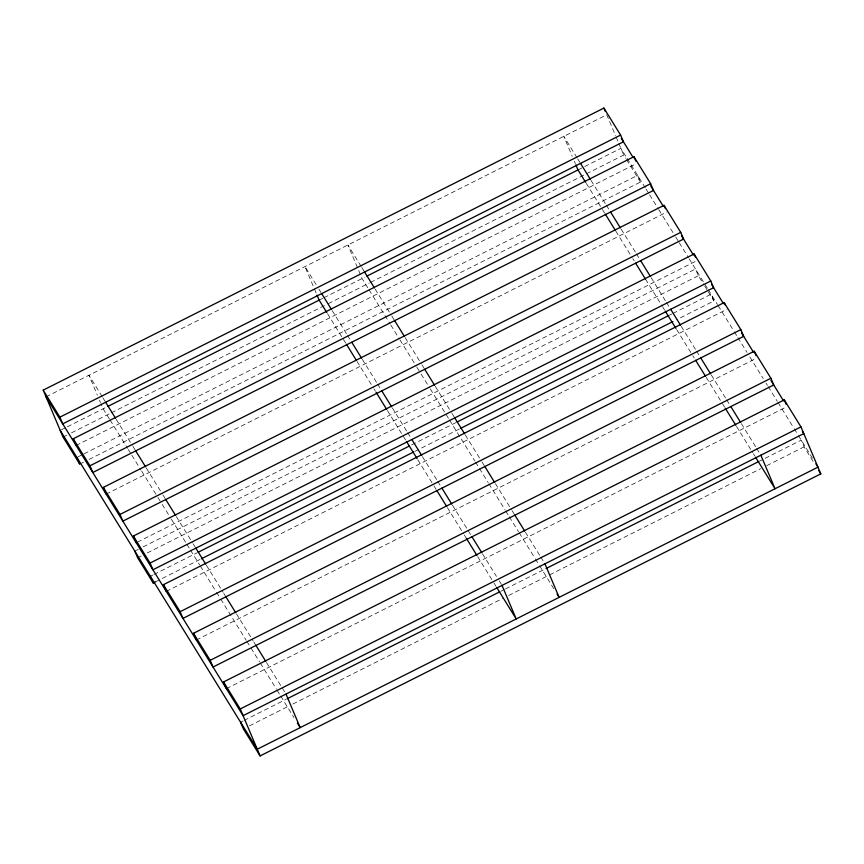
<?xml version="1.0" encoding="UTF-8"?>
<svg xmlns="http://www.w3.org/2000/svg" width="864" height="864" viewBox="0 0 864 864"><rect width="100%" height="100%" fill="white"/><g stroke="black" fill="none" stroke-linecap="round" stroke-linejoin="round"><path stroke-width="0.65" stroke-dasharray="4.32 3.24" d="M46.03 396.846L606.733 114.782L615.665 135.907M61.398 429.797L66.172 427.399M67.36 426.794L106.726 406.987M319.151 300.132L322.726 298.328M323.914 297.734L364.468 277.333M577.994 169.916L620.914 148.327L626.476 157.334M63.04 437.108L66.658 435.283M71.485 432.853L110.074 413.446M111.272 412.841L327.11 304.258M328.32 303.653L369.317 283.025M370.526 282.42L585.155 174.452M586.364 173.848L623.743 155.034L625.828 158.414M76.097 445.478L635.602 164.009M78.095 456.818L82.868 454.41M84.056 453.816L637.61 175.349L640.44 182.056L85.774 461.095M79.736 464.119L84.564 461.7M106.153 494.111L666.857 212.047M137.408 542.149L696.913 260.68M134.795 551.081L138.38 549.277M143.143 546.88L695.498 269.017L698.339 275.724L704.009 284.893M137.635 557.788L141.253 555.973M147.28 552.938L698.339 275.724M150.39 576.299L152.766 575.1M153.965 574.495L196.906 552.895M411.707 444.841L455.846 422.636M668.164 315.824L671.749 314.021M672.937 313.427L711.083 294.235L713.923 300.942L676.544 319.745M155.628 581.796L200.243 559.354M414.882 451.375L459.497 428.933M166.277 591.386L726.97 309.312M196.333 640.019L755.838 358.549M226.39 688.651L785.905 407.182M240.559 722.207L242.946 721.008M244.145 720.403L285.887 699.408M500.699 591.343L504.274 589.54M505.462 588.946L544.828 569.138M758.344 461.732L801.263 440.143L804.103 446.85L814.536 463.73M249.426 725.879L288.014 706.471M292.831 704.041L502.643 598.493M508.68 595.458L548.467 575.446M549.677 574.841L760.687 468.688M766.724 465.653L804.103 446.85M627.178 158.458L645.376 187.909M646.078 189.054L648.907 193.622M649.609 194.767L658.087 208.472M658.789 209.617L675.032 235.894M675.734 237.028L678.553 241.596M679.266 242.741L688.446 257.591M689.148 258.736L707.54 288.5M708.253 289.645L717.433 304.495M718.135 305.629L733.633 330.707M734.335 331.852L737.154 336.409M737.856 337.554L747.014 352.372M749.833 356.929L763.225 378.583M766.044 383.141L767.448 385.42M768.15 386.564L777.308 401.382M778.021 402.527L793.519 427.604M794.221 428.738L797.742 434.441M798.444 435.575L812.398 458.147M626.53 159.538L640.44 182.056M704.711 286.038L707.551 290.628M708.253 291.773L713.923 300.942M577.033 157.756L563.814 136.372L572.216 156.254M577.735 158.89L579.82 162.259M591.062 180.457L605.707 204.142M606.398 205.265L609.876 210.902M621.119 229.09L635.764 252.774M636.455 253.908L639.943 259.535M651.186 277.722L665.82 301.417M666.522 302.54L670 308.167M681.242 326.354L695.887 350.05M696.578 351.173L700.056 356.8M711.299 374.998L725.944 398.682M726.635 399.805L730.112 405.432M741.355 423.63L756 447.314M756.702 448.448L760.18 454.075M586.343 183.427L601.754 208.364M602.456 209.509L604.573 212.933M615.87 231.206L632.102 257.483M632.815 258.628L634.23 260.906M645.516 279.18L661.792 305.51M662.504 306.655L664.621 310.09M676.62 329.508L692.118 354.586M692.82 355.72L694.235 357.998M706.212 377.374L721.71 402.451M722.412 403.596L724.529 407.02M736.506 426.395L752.706 452.606M753.419 453.751L754.823 456.03M361.12 266.382L347.9 244.987L362.07 278.543L368.334 288.673M361.811 267.505L364.597 272.009M375.138 289.073L391.176 315.014M391.867 316.138L394.654 320.641M405.205 337.705L421.232 363.647M421.934 364.77L424.71 369.274M435.262 386.348L451.289 412.279M451.991 413.413L454.777 417.917M465.318 434.981L481.356 460.922M482.047 462.046L484.834 466.549M495.374 483.613L511.412 509.555M512.104 510.678L514.89 515.182M525.442 532.246L540.076 555.941M540.778 557.064L544.255 562.691M369.025 289.796L390.064 323.838M390.766 324.983L399.244 338.688M399.946 339.833L416.189 366.098M416.891 367.243L420.422 372.956M421.124 374.101L429.602 387.806M430.304 388.951L448.708 418.716M449.41 419.861L474.79 460.922M475.492 462.056L488.182 482.576M488.884 483.721L505.084 509.933M505.786 511.078L508.604 515.635M509.317 516.78L518.476 531.598M519.178 532.732L534.676 557.809M535.378 558.954L538.898 564.646M539.611 565.79L554.256 589.486M316.105 284.591L304.97 266.576L313.902 287.701M318.892 289.094L320.976 292.475M332.219 310.662L346.864 334.357M347.555 335.48L351.043 341.107M362.286 359.305L376.92 382.99M377.622 384.113L381.1 389.74M392.342 407.938L406.987 431.622M407.678 432.745L410.465 437.249M422.399 456.57L437.044 480.254M437.735 481.388L440.521 485.892M452.455 505.202L470.578 534.524M482.522 553.835L496.465 576.407M499.252 580.91L501.336 584.28M327.499 313.643L345.73 343.148M357.026 361.422L373.27 387.688M373.972 388.832L375.386 391.122M387.385 410.54L405.788 440.305M417.776 459.713L433.274 484.79M433.987 485.935L436.093 489.348M447.368 507.589L463.568 533.812M464.281 534.946L466.387 538.369M477.662 556.61L493.16 581.677M493.862 582.822L495.979 586.246M102.179 396.641L88.96 375.246L97.351 395.129M102.87 397.764L105.656 402.268M116.197 419.332L132.235 445.273M132.926 446.407L135.713 450.9M146.264 467.975L162.292 493.906M162.994 495.04L165.769 499.543M176.321 516.607L192.359 542.549M193.05 543.672L195.836 548.176M206.377 565.24L223.106 592.304M223.808 593.428L225.893 596.808M236.444 613.872L253.163 640.937M253.865 642.071L255.949 645.44M266.501 662.504L284.623 691.826M109.393 418.932L103.129 408.802L101.023 403.834M110.084 420.055L127.591 448.384M128.304 449.528L131.123 454.097M131.825 455.242L141.005 470.092M141.718 471.236L157.248 496.357M157.95 497.502L161.482 503.215M162.184 504.36L170.662 518.065M171.364 519.21L186.224 543.24M186.926 544.385L189.767 548.975M190.469 550.12L199.649 564.97M200.351 566.104L215.849 591.181M216.551 592.326L220.082 598.018M220.784 599.162L246.143 640.202M246.845 641.336L250.376 647.039M251.078 648.173L259.535 661.856M260.237 662.99L276.437 689.213M277.139 690.358L279.958 694.915M280.67 696.049L293.922 717.498M616.183 137.149L618.289 142.117M618.808 143.359L623.743 155.034M574.312 161.222L575.37 163.706M314.42 288.943L316.526 293.922M99.457 400.108L100.505 402.592"/><path stroke-width="1.3" d="M43.2 390.128L603.904 108.065L620.6 135.086L623.441 141.793L62.737 423.857L59.897 417.15L43.2 390.128L63.04 437.108L79.736 464.119L76.907 457.412M59.897 417.15L620.6 135.086M107.924 406.382L319.151 300.132L326.797 312.52M366.865 276.124L577.994 169.916L585.641 182.304M73.256 438.772L633.96 156.697L650.657 183.719L653.497 190.436L92.794 472.5L89.964 465.782L73.256 438.772L76.097 445.478M89.964 465.782L650.657 183.719M103.324 487.404L664.016 205.34L680.724 232.362L683.554 239.069L122.85 521.132L120.02 514.426L103.324 487.404L106.153 494.111M120.02 514.426L680.724 232.362M133.38 536.036L694.084 253.973L710.78 280.994L713.61 287.701L152.917 569.765L150.077 563.058L133.38 536.036L136.21 542.743M150.077 563.058L710.78 280.994M198.104 552.29L409.331 446.04M457.045 422.032L668.164 315.824M134.795 551.081L137.635 557.788L153.22 583.006L155.628 581.796M201.452 558.749L413.672 451.98M460.706 428.328L672.926 321.57M163.436 584.669L724.14 302.605L740.837 329.627L743.677 336.334L182.974 618.397L180.133 611.69L163.436 584.669L166.277 591.386M180.133 611.69L740.837 329.627M193.493 633.301L754.196 351.238L770.904 378.259L773.734 384.977L213.03 667.04L210.2 660.323L193.493 633.301L196.333 640.019M210.2 660.323L770.904 378.259M226.39 688.651L223.56 681.944L784.264 399.881L800.96 426.892L820.8 473.872L260.096 755.935L243.4 728.914L240.559 722.207M223.56 681.944L240.257 708.966L800.96 426.892M287.086 698.803L499.5 591.937M546.026 568.544L758.344 461.732M621.346 138.424L633.28 157.723M650.711 185.933L663.336 206.356M681.469 235.688L693.403 254.999M711.526 284.321L723.46 303.631M741.582 332.964L753.516 352.264M770.947 380.473L783.572 400.896M802.397 431.352L803.79 433.609L243.086 715.673L46.03 396.846M815.875 463.784L817.97 467.154L257.267 749.218L60.21 430.391M818.716 470.491L820.8 473.872M580.522 163.393L590.36 179.312M610.578 212.026L620.417 227.956M640.634 260.658L650.484 276.588M670.691 309.29L680.54 325.22M700.758 357.923L710.597 373.853M730.814 406.566L740.653 422.485M605.275 214.078L615.168 230.062M635.634 263.196L645.516 279.18M665.334 311.245L675.918 328.363M695.639 360.277L705.51 376.24M725.231 408.154L735.804 425.25M755.525 457.175L775.04 488.754L760.871 455.198M364.597 272.009L374.436 287.939M394.654 320.641L404.503 336.571M424.71 369.274L434.56 385.204M454.777 417.917L464.616 433.836M484.834 466.549L494.672 482.479M514.89 515.182L524.74 531.112M557.032 593.989L559.127 597.37L544.946 563.814M321.678 293.598L331.517 309.528M351.734 342.23L361.573 358.16M381.791 390.874L391.64 406.793M411.847 439.506L421.697 455.436M441.914 488.138L451.753 504.068M471.971 536.771L481.82 552.701M346.442 344.282L356.324 360.277M376.088 392.256L386.683 409.396M406.49 441.45L417.074 458.579M436.806 490.493L446.666 506.455M466.387 538.369L476.96 555.466M496.681 587.38L516.208 618.959L502.027 585.414M105.656 402.268L115.495 418.198M135.713 450.9L145.562 466.83M165.769 499.543L175.619 515.462M195.836 548.176L205.675 564.106M225.893 596.808L235.732 612.738M255.949 645.44L265.799 661.37M297.4 723.125L300.186 727.628L286.006 694.084M784.264 399.881L786.154 404.352M754.196 351.238L756.086 355.72M724.14 302.605L725.09 304.841M694.084 253.973L695.498 257.332M664.016 205.34L665.442 208.688M633.96 156.697L635.85 161.179M603.904 108.065L605.318 111.424M575.888 164.948L577.994 169.916M317.045 295.164L319.151 300.132M240.257 708.966L260.096 755.935M150.39 576.299L153.22 583.006"/></g></svg>
